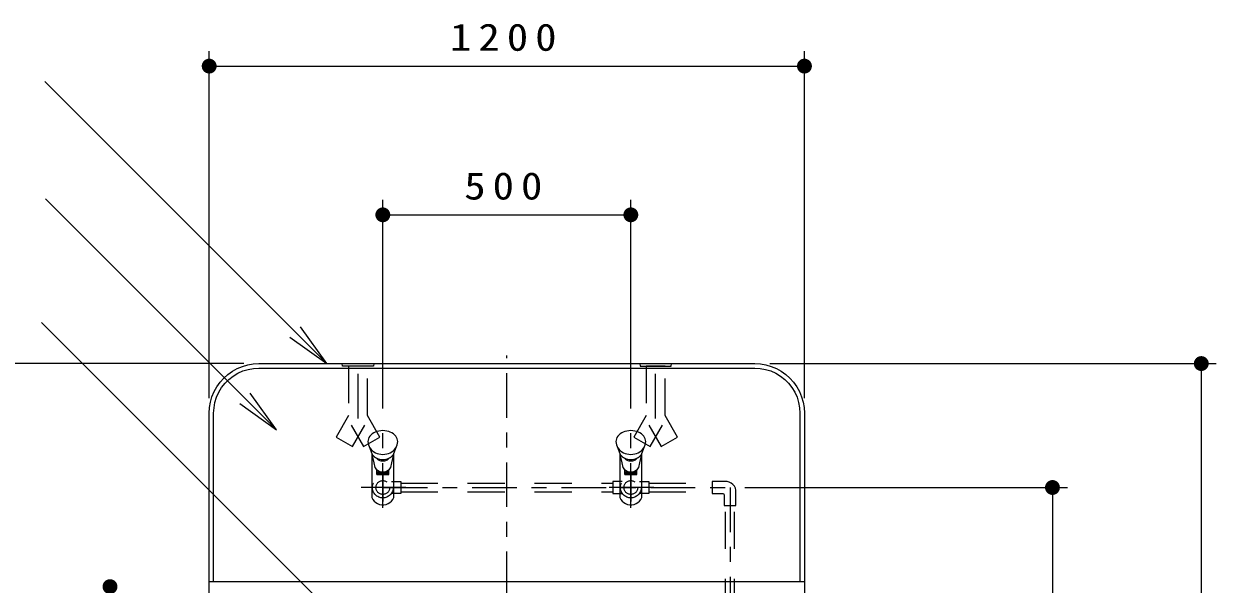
# Model space of a CAD drawing. Units: millimetres on the paper, scale 1:30. Extents: x -385 to 0, y 0 to 338.
# Drawn here: x -330.7 to -250.6, y 124.8 to 162.5 of the extents above; entities that cross this region are included whole.
import ezdxf

# ---------------------------------------------------------------- set-up
doc = ezdxf.new("R2010")
doc.units = ezdxf.units.MM
doc.linetypes.add('USER1', pattern=[4.5, 2.5, -2])
doc.linetypes.add('USER2', pattern=[6, 3, -1, 1, -1])
doc.layers.add('LY_1', color=7, linetype='Continuous', lineweight=13)
doc.styles.add('ＭＳ ゴシック', font='')
doc.styles.get('ＭＳ ゴシック').set_extended_font_data('MS Gothic')

# ---------------------------------------------------------------- blocks, each defined once
blk = doc.blocks.new('filled_dot')
at = {"color": 0, "linetype": 'Continuous', "lineweight": -2, "const_width": 1.25}
blk.add_lwpolyline([(-0.625, 0, 1), (0.625, 0, 1)], format="xyb", close=True, dxfattribs=at)
blk = doc.blocks.new('open_arrow')
at = {"color": 0, "linetype": 'Continuous', "lineweight": -2}
blk.add_lwpolyline([(7.5, 1.25), (0, 0), (7.5, -1.25)], dxfattribs=at)

msp = doc.modelspace()

# ---------------------------------------------------------------- linework, layer by layer
at = {"layer": 'LY_1'}
for p, q in [((-318.243, 137.347), (-318.243, 160.68)), ((-278.243, 137.347), (-278.243, 160.68)), ((-318.243, 159.68), (-278.243, 159.68)), ((-310.34, 139.68), (-329.295, 158.636)), ((-313.716, 135.216), (-329.25, 150.75)), ((-306.576, 136.666), (-306.576, 150.68)), ((-289.909, 136.666), (-289.909, 150.68)), ((-306.576, 149.68), (-289.909, 149.68)), ((-309.124, 122.058), (-329.512, 142.447)), ((-315.909, 139.68), (-345.909, 139.68)), ((-280.576, 139.68), (-250.576, 139.68)), ((-251.576, 139.68), (-251.576, 83.014)), ((-282.243, 131.347), (-260.576, 131.347)), ((-261.576, 131.347), (-261.576, 98.014))]:
    msp.add_line(p, q, dxfattribs=at)
at = {"layer": 'LY_1', "color": 4, "linetype": 'USER2'}
for p, q in [((-298.243, 82.037), (-298.243, 140.229)), ((-306.576, 132.278), (-306.576, 130.416)), ((-289.909, 132.278), (-289.909, 130.416)), ((-305.645, 131.347), (-307.507, 131.347)), ((-288.978, 131.347), (-290.84, 131.347))]:
    msp.add_line(p, q, dxfattribs=at)
at = {"layer": 'LY_1', "color": 253, "linetype": 'USER2'}
for p, q in [((-308.243, 135.991), (-308.243, 139.88)), ((-288.243, 135.991), (-288.243, 139.88)), ((-306.576, 129.99), (-306.576, 135.665)), ((-289.909, 129.99), (-289.909, 135.665)), ((-305.025, 131.347), (-308.126, 131.347)), ((-288.359, 131.347), (-291.46, 131.347))]:
    msp.add_line(p, q, dxfattribs=at)
at = {"layer": 'LY_1', "color": 253}
for p, q in [((-306.976, 132.232), (-306.976, 132.533)), ((-306.976, 132.401), (-306.176, 132.401)), ((-306.976, 132.301), (-306.176, 132.301)), ((-306.976, 132.232), (-306.176, 132.232)), ((-306.176, 132.232), (-306.176, 132.533)), ((-290.309, 132.232), (-290.309, 132.533)), ((-290.309, 132.401), (-289.509, 132.401)), ((-290.309, 132.301), (-289.509, 132.301)), ((-290.309, 132.232), (-289.509, 132.232)), ((-289.509, 132.232), (-289.509, 132.533)), ((-278.243, 125.014), (-318.243, 125.014))]:
    msp.add_line(p, q, dxfattribs=at)
at = {"layer": 'LY_1', "color": 4, "linetype": 'USER1'}
for p, q in [((-305.376, 131.647), (-291.109, 131.647)), ((-288.709, 131.647), (-284.443, 131.647)), ((-305.376, 131.047), (-291.109, 131.047)), ((-288.709, 131.047), (-284.443, 131.047)), ((-283.543, 86.714), (-283.543, 130.147)), ((-282.943, 86.714), (-282.943, 130.147))]:
    msp.add_line(p, q, dxfattribs=at)
at = {"layer": 'LY_1'}
msp.add_lwpolyline([(-318.243, 83.314), (-318.243, 136.347), (-318.222, 136.72), (-318.159, 137.089), (-318.056, 137.448), (-317.912, 137.793), (-317.732, 138.12), (-317.515, 138.425), (-317.266, 138.704), (-316.988, 138.953), (-316.683, 139.169), (-316.356, 139.35), (-316.01, 139.493), (-315.651, 139.597), (-315.282, 139.659), (-314.909, 139.68), (-281.576, 139.68), (-281.203, 139.659), (-280.834, 139.597), (-280.475, 139.493), (-280.13, 139.35), (-279.802, 139.169), (-279.498, 138.953), (-279.219, 138.704), (-278.97, 138.425), (-278.753, 138.12), (-278.573, 137.793), (-278.43, 137.448), (-278.326, 137.089), (-278.264, 136.72), (-278.243, 136.347), (-278.243, 83.314)], dxfattribs=at)
at = {"layer": 'LY_1', "color": 253, "linetype": 'USER1'}
msp.add_lwpolyline([(-308.706, 135.547), (-307.873, 134.104), (-306.776, 134.737), (-307.609, 136.18), (-307.609, 139.514), (-308.876, 139.514), (-308.876, 136.18), (-309.709, 134.737), (-308.612, 134.104), (-307.779, 135.547)], dxfattribs=at)
at = {"layer": 'LY_1', "color": 253, "linetype": 'USER1', "lineweight": 25}
for points in [[(-307.176, 139.68), (-307.209, 139.514), (-309.276, 139.514), (-309.309, 139.68)], [(-288.706, 135.547), (-287.873, 134.104), (-286.776, 134.737), (-287.609, 136.18), (-287.609, 139.514), (-288.876, 139.514), (-288.876, 136.18), (-289.709, 134.737), (-288.612, 134.104), (-287.779, 135.547)], [(-289.309, 139.68), (-289.276, 139.514), (-287.209, 139.514), (-287.176, 139.68)]]:
    msp.add_lwpolyline(points, dxfattribs=at)
at = {"layer": 'LY_1', "color": 253}
for points in [[(-317.943, 125.014), (-317.943, 136.347), (-317.92, 136.713), (-317.854, 137.073), (-317.745, 137.423), (-317.595, 137.757), (-317.406, 138.07), (-317.18, 138.359), (-316.921, 138.618), (-316.632, 138.843), (-316.319, 139.033), (-315.985, 139.183), (-315.635, 139.292), (-315.275, 139.358), (-314.909, 139.38), (-281.576, 139.38), (-281.21, 139.358), (-280.85, 139.292), (-280.5, 139.183), (-280.166, 139.033), (-279.853, 138.843), (-279.564, 138.618), (-279.305, 138.359), (-279.08, 138.07), (-278.89, 137.757), (-278.74, 137.423), (-278.631, 137.073), (-278.565, 136.713), (-278.543, 136.347), (-278.543, 125.014)], [(-307.502, 134.114), (-307.318, 133.633), (-307.269, 133.553), (-307.21, 133.481), (-307.142, 133.418), (-307.063, 133.362), (-306.979, 133.317), (-306.89, 133.281), (-306.787, 133.253), (-306.682, 133.236), (-306.576, 133.23), (-306.47, 133.236), (-306.365, 133.253), (-306.262, 133.281), (-306.173, 133.317), (-306.089, 133.362), (-306.01, 133.418), (-305.942, 133.481), (-305.882, 133.553), (-305.834, 133.633), (-305.65, 134.114)], [(-290.835, 134.114), (-290.651, 133.633), (-290.603, 133.553), (-290.544, 133.481), (-290.475, 133.418), (-290.396, 133.362), (-290.312, 133.317), (-290.223, 133.281), (-290.12, 133.253), (-290.015, 133.236), (-289.909, 133.23), (-289.803, 133.236), (-289.698, 133.253), (-289.596, 133.281), (-289.506, 133.317), (-289.422, 133.362), (-289.344, 133.418), (-289.275, 133.481), (-289.216, 133.553), (-289.167, 133.633), (-288.983, 134.114)], [(-307.309, 133.616), (-307.255, 133.306), (-307.187, 132.998), (-307.106, 132.694), (-307.033, 132.589), (-306.938, 132.504), (-306.826, 132.443), (-306.703, 132.41), (-306.576, 132.405), (-306.448, 132.41), (-306.325, 132.443), (-306.213, 132.504), (-306.118, 132.589), (-306.045, 132.694), (-305.964, 132.998), (-305.897, 133.306), (-305.843, 133.616)], [(-307.309, 133.616), (-307.309, 130.68), (-307.244, 130.551), (-307.156, 130.436), (-307.049, 130.338), (-306.926, 130.262), (-306.791, 130.21), (-306.648, 130.184), (-306.503, 130.184), (-306.361, 130.21), (-306.226, 130.262), (-306.103, 130.338), (-305.995, 130.436), (-305.908, 130.551), (-305.843, 130.68), (-305.843, 133.616)], [(-307.009, 133.331), (-306.972, 133.287), (-306.929, 133.248), (-306.88, 133.213), (-306.828, 133.184), (-306.772, 133.162), (-306.708, 133.144), (-306.642, 133.134), (-306.576, 133.13), (-306.51, 133.134), (-306.444, 133.144), (-306.38, 133.162), (-306.324, 133.184), (-306.271, 133.213), (-306.222, 133.248), (-306.18, 133.287), (-306.143, 133.331)], [(-290.643, 133.616), (-290.588, 133.306), (-290.521, 132.998), (-290.44, 132.694), (-290.367, 132.589), (-290.272, 132.504), (-290.16, 132.443), (-290.037, 132.41), (-289.909, 132.405), (-289.782, 132.41), (-289.659, 132.443), (-289.547, 132.504), (-289.452, 132.589), (-289.379, 132.694), (-289.298, 132.998), (-289.23, 133.306), (-289.176, 133.616)], [(-290.643, 133.616), (-290.643, 130.68), (-290.577, 130.551), (-290.49, 130.436), (-290.382, 130.338), (-290.259, 130.262), (-290.124, 130.21), (-289.982, 130.184), (-289.837, 130.184), (-289.694, 130.21), (-289.559, 130.262), (-289.436, 130.338), (-289.329, 130.436), (-289.241, 130.551), (-289.176, 130.68), (-289.176, 133.616)], [(-290.342, 133.331), (-290.305, 133.287), (-290.263, 133.248), (-290.214, 133.213), (-290.161, 133.184), (-290.105, 133.162), (-290.041, 133.144), (-289.976, 133.134), (-289.909, 133.13), (-289.843, 133.134), (-289.777, 133.144), (-289.713, 133.162), (-289.657, 133.184), (-289.605, 133.213), (-289.556, 133.248), (-289.513, 133.287), (-289.476, 133.331)]]:
    msp.add_lwpolyline(points, dxfattribs=at)
for points in [[(-307.576, 134.44), (-307.568, 134.328), (-307.543, 134.218), (-307.502, 134.114), (-307.442, 134.008), (-307.369, 133.911), (-307.283, 133.825), (-307.185, 133.75), (-307.078, 133.687), (-306.965, 133.638), (-306.838, 133.601), (-306.708, 133.578), (-306.576, 133.57), (-306.444, 133.578), (-306.314, 133.601), (-306.187, 133.638), (-306.074, 133.687), (-305.967, 133.75), (-305.869, 133.825), (-305.783, 133.911), (-305.709, 134.008), (-305.65, 134.114), (-305.609, 134.218), (-305.584, 134.328), (-305.576, 134.44), (-305.584, 134.533), (-305.608, 134.623), (-305.646, 134.707), (-305.708, 134.8), (-305.783, 134.884), (-305.869, 134.957), (-305.967, 135.02), (-306.071, 135.072), (-306.181, 135.112), (-306.31, 135.144), (-306.442, 135.164), (-306.576, 135.17), (-306.709, 135.164), (-306.841, 135.144), (-306.971, 135.112), (-307.081, 135.072), (-307.185, 135.02), (-307.283, 134.957), (-307.369, 134.884), (-307.443, 134.8), (-307.506, 134.707), (-307.544, 134.623), (-307.568, 134.533)], [(-290.909, 134.44), (-290.901, 134.328), (-290.876, 134.218), (-290.835, 134.114), (-290.776, 134.008), (-290.702, 133.911), (-290.616, 133.825), (-290.518, 133.75), (-290.412, 133.687), (-290.298, 133.638), (-290.171, 133.601), (-290.041, 133.578), (-289.909, 133.57), (-289.777, 133.578), (-289.647, 133.601), (-289.52, 133.638), (-289.407, 133.687), (-289.3, 133.75), (-289.202, 133.825), (-289.116, 133.911), (-289.043, 134.008), (-288.983, 134.114), (-288.942, 134.218), (-288.918, 134.328), (-288.909, 134.44), (-288.917, 134.533), (-288.941, 134.623), (-288.98, 134.707), (-289.042, 134.8), (-289.116, 134.884), (-289.202, 134.957), (-289.3, 135.02), (-289.404, 135.072), (-289.514, 135.112), (-289.644, 135.144), (-289.776, 135.164), (-289.909, 135.17), (-290.043, 135.164), (-290.175, 135.144), (-290.304, 135.112), (-290.414, 135.072), (-290.518, 135.02), (-290.616, 134.957), (-290.702, 134.884), (-290.777, 134.8), (-290.839, 134.707), (-290.878, 134.623), (-290.901, 134.533)]]:
    msp.add_lwpolyline(points, close=True, dxfattribs=at)
at = {"layer": 'LY_1'}
for points in [[(-305.65, 134.114), (-305.609, 134.218), (-305.584, 134.328), (-305.576, 134.44), (-305.584, 134.533), (-305.608, 134.623), (-305.646, 134.707), (-305.708, 134.8), (-305.783, 134.884), (-305.869, 134.957), (-305.967, 135.02), (-306.071, 135.072), (-306.181, 135.112), (-306.31, 135.144), (-306.442, 135.164), (-306.576, 135.17), (-306.709, 135.164), (-306.841, 135.144), (-306.971, 135.112), (-307.081, 135.072), (-307.185, 135.02), (-307.283, 134.957), (-307.369, 134.884), (-307.443, 134.8), (-307.506, 134.707), (-307.544, 134.623), (-307.568, 134.533), (-307.576, 134.44), (-307.568, 134.328), (-307.543, 134.218), (-307.502, 134.114), (-307.318, 133.633), (-307.314, 133.625), (-307.309, 133.616), (-307.309, 130.68), (-307.244, 130.551), (-307.156, 130.436), (-307.049, 130.338), (-306.926, 130.262), (-306.791, 130.21), (-306.648, 130.184), (-306.503, 130.184), (-306.361, 130.21), (-306.226, 130.262), (-306.103, 130.338), (-305.995, 130.436), (-305.908, 130.551), (-305.843, 130.68), (-305.843, 133.616), (-305.838, 133.625), (-305.834, 133.633)], [(-288.983, 134.114), (-288.942, 134.218), (-288.918, 134.328), (-288.909, 134.44), (-288.917, 134.533), (-288.941, 134.623), (-288.98, 134.707), (-289.042, 134.8), (-289.116, 134.884), (-289.202, 134.957), (-289.3, 135.02), (-289.404, 135.072), (-289.514, 135.112), (-289.644, 135.144), (-289.776, 135.164), (-289.909, 135.17), (-290.043, 135.164), (-290.175, 135.144), (-290.304, 135.112), (-290.414, 135.072), (-290.518, 135.02), (-290.616, 134.957), (-290.702, 134.884), (-290.777, 134.8), (-290.839, 134.707), (-290.878, 134.623), (-290.901, 134.533), (-290.909, 134.44), (-290.901, 134.328), (-290.876, 134.218), (-290.835, 134.114), (-290.651, 133.633), (-290.647, 133.625), (-290.643, 133.616), (-290.643, 130.68), (-290.577, 130.551), (-290.49, 130.436), (-290.382, 130.338), (-290.259, 130.262), (-290.124, 130.21), (-289.982, 130.184), (-289.837, 130.184), (-289.694, 130.21), (-289.559, 130.262), (-289.436, 130.338), (-289.329, 130.436), (-289.241, 130.551), (-289.176, 130.68), (-289.176, 133.616), (-289.171, 133.625), (-289.167, 133.633)]]:
    msp.add_lwpolyline(points, close=True, dxfattribs=at)
at = {"layer": 'LY_1', "color": 4, "linetype": 'USER1'}
for points in [[(-306.001, 131.747), (-305.376, 131.747), (-305.376, 130.947), (-306.001, 130.947)], [(-290.484, 131.747), (-291.109, 131.747), (-291.109, 130.947), (-290.484, 130.947)], [(-289.335, 131.747), (-288.709, 131.747), (-288.709, 130.947), (-289.335, 130.947)]]:
    msp.add_lwpolyline(points, dxfattribs=at)
msp.add_lwpolyline([(-282.843, 130.147), (-282.843, 131.157), (-282.885, 131.298), (-282.954, 131.428), (-283.047, 131.542), (-283.161, 131.635), (-283.291, 131.705), (-283.432, 131.747), (-284.443, 131.747), (-284.443, 130.947), (-283.726, 130.947), (-283.684, 130.936), (-283.654, 130.905), (-283.643, 130.864), (-283.643, 130.147)], close=True, dxfattribs=at)
at = {"layer": 'LY_1', "color": 4, "linetype": 'USER2'}
msp.add_lwpolyline([(-306.576, 131.347), (-283.243, 131.347), (-283.243, 85.514), (-278.243, 85.514)], dxfattribs=at)
at = {"layer": 'LY_1', "color": 4, "linetype": 'USER1'}
for centre, radius in [((-306.576, 131.347), 0.7), ((-306.576, 131.347), 0.467), ((-289.909, 131.347), 0.7), ((-289.909, 131.347), 0.467)]:
    msp.add_circle(centre, radius, dxfattribs=at)

# ---------------------------------------------------------------- block references
at = {"layer": 'LY_1', "xscale": 0.4, "yscale": 0.4}
for p in [(-318.243, 159.68), (-306.576, 149.68)]:
    msp.add_blockref('filled_dot', p, dxfattribs=at)
for name, p, rotation in [('filled_dot', (-278.243, 159.68), 180), ('filled_dot', (-289.909, 149.68), 180), ('open_arrow', (-310.34, 139.68), 135), ('filled_dot', (-251.576, 139.68), 270), ('open_arrow', (-313.716, 135.216), 135), ('filled_dot', (-261.576, 131.347), 270), ('filled_dot', (-324.909, 124.68), 270)]:
    msp.add_blockref(name, p, dxfattribs=dict(at, rotation=rotation))

# ---------------------------------------------------------------- texts
at = {"layer": 'LY_1', "char_height": 1.833, "attachment_point": 8, "style": 'ＭＳ ゴシック'}
for s, insert in [('\\T1.33;\\W1.15;1200', (-298.243, 160.68)), ('\\T1.33;\\W1.15;500', (-298.243, 150.68))]:
    msp.add_mtext(s, dxfattribs=dict(at, insert=insert))

doc.saveas('drawing.dxf')
